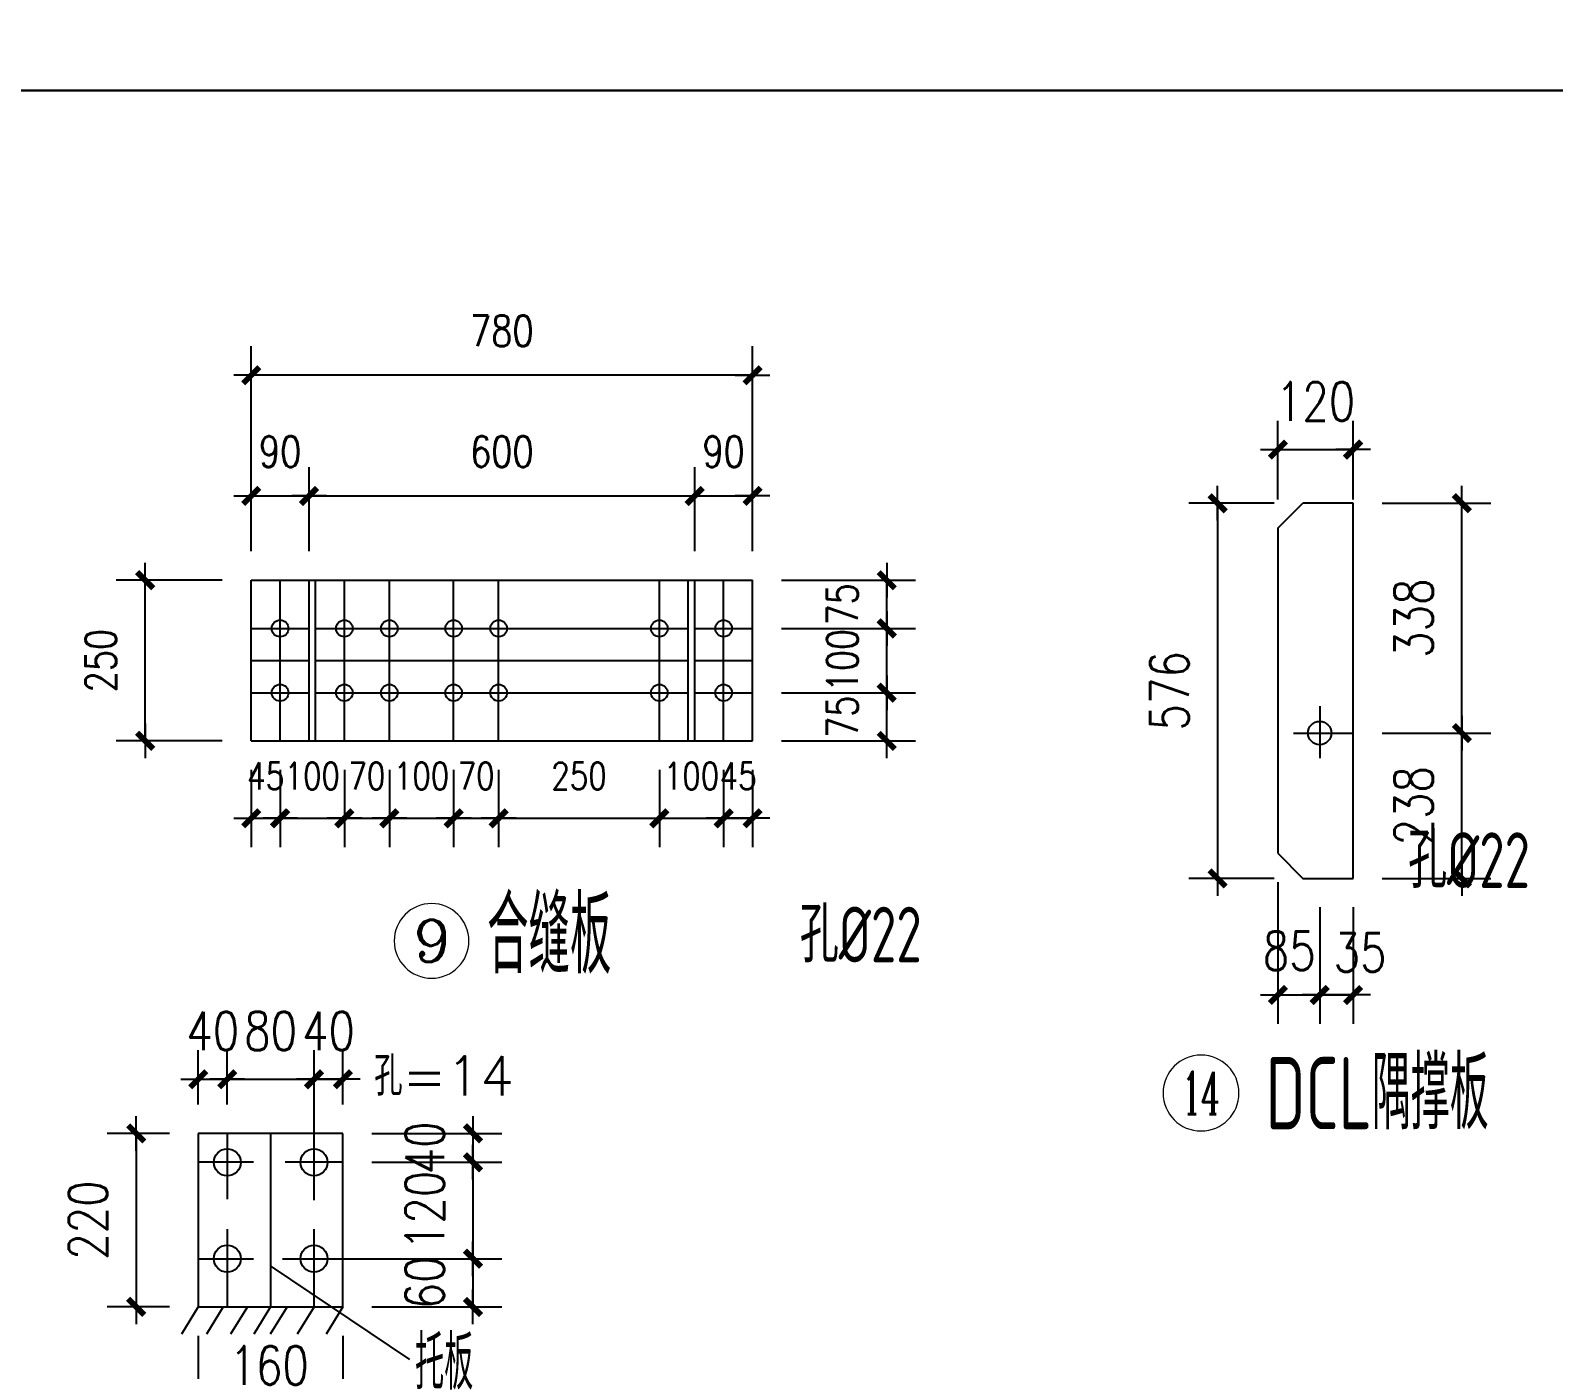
# Model space of a CAD drawing. Header units: millimetres. Extents: x 2451220 to 4527627, y -5186613 to -1639140.
# Drawn here: x 2491625 to 2496364, y -1715239 to -1711071 of the extents above; entities that cross this region are included whole.
import ezdxf
from ezdxf.enums import TextEntityAlignment as Align

# ---------------------------------------------------------------- set-up
doc = ezdxf.new("R2010")
doc.units = ezdxf.units.MM
doc.header["$LTSCALE"] = 1000
doc.header["$PDMODE"] = 34
doc.linetypes.add('CENTER', pattern=[50.8, 31.75, -6.35, 6.35, -6.35])
doc.layers.add('轴线层', color=1, linetype='CENTER', lineweight=15)
doc.layers.add('钢架', color=7, linetype='Continuous', lineweight=25)
doc.styles.add('COMPLEX', font='COMPLEX')
doc.styles.add('DIM_FONT', font='simplex.shx', dxfattribs={"width": 0.8, "bigfont": 'hztxt.shx'})
doc.styles.add('hz', font='gbenor.shx', dxfattribs={"width": 0.75, "height": 100, "bigfont": 'gbcbig.shx'})
doc.styles.get("Standard").update_dxf_attribs({"font": 'txt', "bigfont": 'gbcbig.shx'})
doc.styles.add('TSSD_Label', font='Tssdeng.shx', dxfattribs={"width": 0.7, "bigfont": 'hztxt.shx'})
doc.dimstyles.new('WGH(2)', dxfattribs={"dimscale": 1.2, "dimtxt": 100, "dimasz": 0.5, "dimexe": 75, "dimexo": 75, "dimgap": 75, "dimtad": 1, "dimdec": 0, "dimlfac": 0.5, "dimzin": 0, "dimdsep": 46, "dimtxsty": 'DIM_FONT', "dimblk1": '_DIMX', "dimblk2": '_DIMX', "dimsah": 1, "dimcen": 0.09, "dimclrd": 3, "dimclre": 3, "dimclrt": 7, "dimadec": 0, "dimazin": 0, "dimtfac": 1, "dimtdec": 0, "dimtix": 1, "dimtmove": 2, "dimatfit": 3, "dimldrblk": '_DIMX', "dimfxl": 1, "dimtolj": 1, "dimtzin": 0, "dimarcsym": 0})
doc.dimstyles.new('WGH(3)', dxfattribs={"dimscale": 1.2, "dimtxt": 100, "dimasz": 0.3, "dimexe": 75, "dimexo": 75, "dimgap": 75, "dimtad": 1, "dimdec": 0, "dimlfac": 0.333333, "dimzin": 0, "dimdsep": 46, "dimtxsty": 'DIM_FONT', "dimblk1": '_DIMX', "dimblk2": '_DIMX', "dimsah": 1, "dimcen": 0.09, "dimclrd": 3, "dimclre": 3, "dimclrt": 7, "dimazin": 0, "dimtfac": 1, "dimtdec": 0, "dimtix": 1, "dimtmove": 2, "dimatfit": 3, "dimldrblk": '_DIMX', "dimfxl": 1, "dimtolj": 1, "dimtzin": 0, "dimarcsym": 0})

# ---------------------------------------------------------------- blocks, each defined once
blk = doc.blocks.new('轴线标号')
at = {"lineweight": 13}
blk.add_circle((0, 0), 0.5, dxfattribs=at)
at = {"layer": '钢架', "lineweight": 13, "style": 'COMPLEX', "width": 1.041667}
blk.add_attdef('A', text='', height=0.56, dxfattribs=at).set_placement((-0.25, -0.28), (0.25, -0.28), align=Align.FIT)
blk = doc.blocks.new('_DIMX')
blk.add_line((-150, 0), (150, 0))
at = {"const_width": 50}
blk.add_lwpolyline([(-70, -70), (70, 70)], dxfattribs=at)
blk = doc.blocks.new('*D1865')
at = {"color": 3, "lineweight": -2}
for p, q in [((2492057.7, -1714503.6), (2491864.5, -1714503.6)), ((2491954.5, -1714503.9), (2491954.5, -1715043.2)), ((2492057.7, -1715043.6), (2491864.5, -1715043.6))]:
    blk.add_line(p, q, dxfattribs=at)
at = {"layer": 'Defpoints', "color": 0}
for p in [(2492147.7, -1714503.6), (2491954.5, -1715043.6), (2492147.7, -1715043.6)]:
    blk.add_point(p, dxfattribs=at)
at = {"color": 3, "lineweight": -2, "xscale": 0.36, "yscale": 0.36, "zscale": 0.36}
for p, rotation in [((2491954.5, -1714503.6), 90), ((2491954.5, -1715043.6), 270)]:
    blk.add_blockref('_DIMX', p, dxfattribs=dict(at, rotation=rotation))
at = {"color": 7, "insert": (2491804.5, -1714773.6), "char_height": 120, "attachment_point": 5, "rotation": 90, "style": 'DIM_FONT'}
blk.add_mtext('\\A1;220', dxfattribs=at)
blk = doc.blocks.new('*D1866')
at = {"color": 3, "lineweight": -2}
for p, q in [((2492687.7, -1714503.6), (2493092.3, -1714503.6)), ((2493002.3, -1714503.2), (2493002.3, -1714502.9)), ((2493002.3, -1714503.6), (2493002.3, -1714593.6)), ((2492687.7, -1714593.6), (2493092.3, -1714593.6)), ((2493002.3, -1714593.9), (2493002.3, -1714594.3))]:
    blk.add_line(p, q, dxfattribs=at)
at = {"layer": 'Defpoints', "color": 0}
for p in [(2492597.7, -1714503.6), (2492597.7, -1714593.6), (2493002.3, -1714593.6)]:
    blk.add_point(p, dxfattribs=at)
at = {"color": 3, "lineweight": -2, "xscale": 0.36, "yscale": 0.36, "zscale": 0.36}
for p, rotation in [((2493002.3, -1714503.6), 270), ((2493002.3, -1714593.6), 90)]:
    blk.add_blockref('_DIMX', p, dxfattribs=dict(at, rotation=rotation))
at = {"color": 7, "insert": (2492852.3, -1714548.6), "char_height": 120, "attachment_point": 5, "rotation": 90, "style": 'DIM_FONT'}
blk.add_mtext('\\A1;40', dxfattribs=at)
blk = doc.blocks.new('*D1867')
at = {"color": 3, "lineweight": -2}
for p, q in [((2492687.7, -1714593.6), (2493092.3, -1714593.6)), ((2493002.3, -1714593.2), (2493002.3, -1714592.9)), ((2493002.3, -1714593.6), (2493002.3, -1714893.6)), ((2492409.6, -1714893.6), (2493092.3, -1714893.6)), ((2493002.3, -1714893.9), (2493002.3, -1714894.3))]:
    blk.add_line(p, q, dxfattribs=at)
at = {"layer": 'Defpoints', "color": 0}
for p in [(2492597.7, -1714593.6), (2492319.6, -1714893.6), (2493002.3, -1714893.6)]:
    blk.add_point(p, dxfattribs=at)
at = {"color": 3, "lineweight": -2, "xscale": 0.36, "yscale": 0.36, "zscale": 0.36}
for p, rotation in [((2493002.3, -1714593.6), 270), ((2493002.3, -1714893.6), 90)]:
    blk.add_blockref('_DIMX', p, dxfattribs=dict(at, rotation=rotation))
at = {"color": 7, "insert": (2492852.3, -1714743.6), "char_height": 120, "attachment_point": 5, "rotation": 90, "style": 'DIM_FONT'}
blk.add_mtext('\\A1;120', dxfattribs=at)
blk = doc.blocks.new('*D1868')
at = {"color": 3, "lineweight": -2}
for p, q in [((2492409.6, -1714893.6), (2493092.3, -1714893.6)), ((2493002.3, -1714893.2), (2493002.3, -1714892.9)), ((2493002.3, -1714893.6), (2493002.3, -1715043.6)), ((2492687.7, -1715043.6), (2493092.3, -1715043.6)), ((2493002.3, -1715043.9), (2493002.3, -1715044.3))]:
    blk.add_line(p, q, dxfattribs=at)
at = {"layer": 'Defpoints', "color": 0}
for p in [(2492319.6, -1714893.6), (2492597.7, -1715043.6), (2493002.3, -1715043.6)]:
    blk.add_point(p, dxfattribs=at)
at = {"color": 3, "lineweight": -2, "xscale": 0.36, "yscale": 0.36, "zscale": 0.36}
for p, rotation in [((2493002.3, -1714893.6), 270), ((2493002.3, -1715043.6), 90)]:
    blk.add_blockref('_DIMX', p, dxfattribs=dict(at, rotation=rotation))
at = {"color": 7, "insert": (2492852.3, -1714968.6), "char_height": 120, "attachment_point": 5, "rotation": 90, "style": 'DIM_FONT'}
blk.add_mtext('\\A1;60', dxfattribs=at)
blk = doc.blocks.new('*D1869')
at = {"color": 3, "lineweight": -2}
for p, q in [((2492147.7, -1714413.6), (2492147.7, -1714245.1)), ((2492237.7, -1714413.6), (2492237.7, -1714245.1)), ((2492147.4, -1714335.1), (2492147, -1714335.1)), ((2492147.7, -1714335.1), (2492237.7, -1714335.1)), ((2492238.1, -1714335.1), (2492238.5, -1714335.1))]:
    blk.add_line(p, q, dxfattribs=at)
at = {"layer": 'Defpoints', "color": 0}
for p in [(2492237.7, -1714335.1), (2492147.7, -1714503.6), (2492237.7, -1714503.6)]:
    blk.add_point(p, dxfattribs=at)
at = {"color": 3, "lineweight": -2, "xscale": 0.36, "yscale": 0.36, "zscale": 0.36}
blk.add_blockref('_DIMX', (2492147.7, -1714335.1), dxfattribs=at)
at = {"color": 3, "lineweight": -2, "xscale": 0.36, "yscale": 0.36, "zscale": 0.36, "rotation": 180}
blk.add_blockref('_DIMX', (2492237.7, -1714335.1), dxfattribs=at)
at = {"color": 7, "insert": (2492192.7, -1714185.1), "char_height": 120, "attachment_point": 5, "style": 'DIM_FONT'}
blk.add_mtext('\\A1;40', dxfattribs=at)
blk = doc.blocks.new('*D1870')
at = {"color": 3, "lineweight": -2}
for p, q in [((2492237.7, -1714413.6), (2492237.7, -1714245.1)), ((2492507.7, -1714711.6), (2492507.7, -1714245.1)), ((2492237.4, -1714335.1), (2492237, -1714335.1)), ((2492237.7, -1714335.1), (2492507.7, -1714335.1)), ((2492508.1, -1714335.1), (2492508.5, -1714335.1))]:
    blk.add_line(p, q, dxfattribs=at)
at = {"layer": 'Defpoints', "color": 0}
for p in [(2492507.7, -1714335.1), (2492237.7, -1714503.6), (2492507.7, -1714801.6)]:
    blk.add_point(p, dxfattribs=at)
at = {"color": 3, "lineweight": -2, "xscale": 0.36, "yscale": 0.36, "zscale": 0.36}
blk.add_blockref('_DIMX', (2492237.7, -1714335.1), dxfattribs=at)
at = {"color": 3, "lineweight": -2, "xscale": 0.36, "yscale": 0.36, "zscale": 0.36, "rotation": 180}
blk.add_blockref('_DIMX', (2492507.7, -1714335.1), dxfattribs=at)
at = {"color": 7, "insert": (2492372.7, -1714185.1), "char_height": 120, "attachment_point": 5, "style": 'DIM_FONT'}
blk.add_mtext('\\A1;80', dxfattribs=at)
blk = doc.blocks.new('*D1871')
at = {"color": 3, "lineweight": -2}
for p, q in [((2492507.7, -1714711.6), (2492507.7, -1714245.1)), ((2492597.7, -1714413.6), (2492597.7, -1714245.1)), ((2492507.4, -1714335.1), (2492507, -1714335.1)), ((2492507.7, -1714335.1), (2492597.7, -1714335.1)), ((2492598.1, -1714335.1), (2492598.5, -1714335.1))]:
    blk.add_line(p, q, dxfattribs=at)
at = {"layer": 'Defpoints', "color": 0}
for p in [(2492597.7, -1714335.1), (2492597.7, -1714503.6), (2492507.7, -1714801.6)]:
    blk.add_point(p, dxfattribs=at)
at = {"color": 3, "lineweight": -2, "xscale": 0.36, "yscale": 0.36, "zscale": 0.36}
blk.add_blockref('_DIMX', (2492507.7, -1714335.1), dxfattribs=at)
at = {"color": 3, "lineweight": -2, "xscale": 0.36, "yscale": 0.36, "zscale": 0.36, "rotation": 180}
blk.add_blockref('_DIMX', (2492597.7, -1714335.1), dxfattribs=at)
at = {"color": 7, "insert": (2492552.7, -1714185.1), "char_height": 120, "attachment_point": 5, "style": 'DIM_FONT'}
blk.add_mtext('\\A1;40', dxfattribs=at)
blk = doc.blocks.new('*D390')
at = {"color": 3, "lineweight": -2}
for p, q in [((2492147.7, -1715133.6), (2492147.7, -1715482.7)), ((2492597.7, -1715133.6), (2492597.7, -1715482.7)), ((2492148.1, -1715392.7), (2492597.4, -1715392.7))]:
    blk.add_line(p, q, dxfattribs=at)
at = {"layer": 'Defpoints', "color": 0}
for p in [(2492147.7, -1715043.6), (2492597.7, -1715043.6), (2492597.7, -1715392.7)]:
    blk.add_point(p, dxfattribs=at)
at = {"color": 3, "lineweight": -2, "xscale": 0.36, "yscale": 0.36, "zscale": 0.36, "rotation": 180}
blk.add_blockref('_DIMX', (2492147.7, -1715392.7), dxfattribs=at)
at = {"color": 3, "lineweight": -2, "xscale": 0.36, "yscale": 0.36, "zscale": 0.36}
blk.add_blockref('_DIMX', (2492597.7, -1715392.7), dxfattribs=at)
at = {"color": 7, "insert": (2492368.1, -1715225.7), "char_height": 120, "attachment_point": 5, "style": 'DIM_FONT'}
blk.add_mtext('\\A1;160', dxfattribs=at)
blk = doc.blocks.new('*D392')
at = {"color": 3, "lineweight": -2}
for p, q in [((2495494.8, -1712542.5), (2495229.2, -1712542.5)), ((2495319.2, -1712542.9), (2495319.2, -1713709.6)), ((2495494.8, -1713710), (2495229.2, -1713710))]:
    blk.add_line(p, q, dxfattribs=at)
at = {"layer": 'Defpoints', "color": 0}
for p in [(2495584.8, -1712542.5), (2495319.2, -1713710), (2495584.8, -1713710)]:
    blk.add_point(p, dxfattribs=at)
at = {"color": 3, "lineweight": -2, "xscale": 0.36, "yscale": 0.36, "zscale": 0.36}
for p, rotation in [((2495319.2, -1712542.5), 90), ((2495319.2, -1713710), 270)]:
    blk.add_blockref('_DIMX', p, dxfattribs=dict(at, rotation=rotation))
at = {"color": 7, "insert": (2495169.2, -1713126.3), "char_height": 120, "attachment_point": 5, "rotation": 90, "style": 'DIM_FONT'}
blk.add_mtext('\\A1;576', dxfattribs=at)
blk = doc.blocks.new('*D1888')
at = {"color": 3, "lineweight": -2}
for p, q in [((2495506.8, -1712530.5), (2495506.8, -1712285.6)), ((2495740.8, -1712530.5), (2495740.8, -1712285.6)), ((2495506.5, -1712375.6), (2495506.1, -1712375.6)), ((2495506.8, -1712375.6), (2495740.8, -1712375.6)), ((2495741.2, -1712375.6), (2495741.6, -1712375.6))]:
    blk.add_line(p, q, dxfattribs=at)
at = {"layer": 'Defpoints', "color": 0}
for p in [(2495740.8, -1712375.6), (2495506.8, -1712620.5), (2495740.8, -1712620.5)]:
    blk.add_point(p, dxfattribs=at)
at = {"color": 3, "lineweight": -2, "xscale": 0.36, "yscale": 0.36, "zscale": 0.36}
blk.add_blockref('_DIMX', (2495506.8, -1712375.6), dxfattribs=at)
at = {"color": 3, "lineweight": -2, "xscale": 0.36, "yscale": 0.36, "zscale": 0.36, "rotation": 180}
blk.add_blockref('_DIMX', (2495740.8, -1712375.6), dxfattribs=at)
at = {"color": 7, "insert": (2495623.8, -1712225.6), "char_height": 120, "attachment_point": 5, "style": 'DIM_FONT'}
blk.add_mtext('\\A1;120', dxfattribs=at)
blk = doc.blocks.new('*D1889')
at = {"color": 3, "lineweight": -2}
for p, q in [((2495506.8, -1713722), (2495506.8, -1714162.9)), ((2495636.8, -1713800), (2495636.8, -1714162.9)), ((2495506.5, -1714072.9), (2495506.1, -1714072.9)), ((2495506.8, -1714072.9), (2495636.8, -1714072.9)), ((2495637.2, -1714072.9), (2495637.6, -1714072.9))]:
    blk.add_line(p, q, dxfattribs=at)
at = {"layer": 'Defpoints', "color": 0}
for p in [(2495506.8, -1713632), (2495636.8, -1713710), (2495636.8, -1714072.9)]:
    blk.add_point(p, dxfattribs=at)
at = {"color": 3, "lineweight": -2, "xscale": 0.36, "yscale": 0.36, "zscale": 0.36}
blk.add_blockref('_DIMX', (2495506.8, -1714072.9), dxfattribs=at)
at = {"color": 3, "lineweight": -2, "xscale": 0.36, "yscale": 0.36, "zscale": 0.36, "rotation": 180}
blk.add_blockref('_DIMX', (2495636.8, -1714072.9), dxfattribs=at)
at = {"color": 7, "insert": (2495542.2, -1713935.2), "char_height": 120, "attachment_point": 5, "style": 'DIM_FONT'}
blk.add_mtext('\\A1;85', dxfattribs=at)
blk = doc.blocks.new('*D393')
at = {"color": 3, "lineweight": -2}
for p, q in [((2495636.8, -1713800), (2495636.8, -1714162.9)), ((2495740.8, -1713800), (2495740.8, -1714162.9)), ((2495636.5, -1714072.9), (2495636.1, -1714072.9)), ((2495636.8, -1714072.9), (2495740.8, -1714072.9)), ((2495741.2, -1714072.9), (2495741.6, -1714072.9))]:
    blk.add_line(p, q, dxfattribs=at)
at = {"layer": 'Defpoints', "color": 0}
for p in [(2495636.8, -1713710), (2495740.8, -1713710), (2495740.8, -1714072.9)]:
    blk.add_point(p, dxfattribs=at)
at = {"color": 3, "lineweight": -2, "xscale": 0.36, "yscale": 0.36, "zscale": 0.36}
blk.add_blockref('_DIMX', (2495636.8, -1714072.9), dxfattribs=at)
at = {"color": 3, "lineweight": -2, "xscale": 0.36, "yscale": 0.36, "zscale": 0.36, "rotation": 180}
blk.add_blockref('_DIMX', (2495740.8, -1714072.9), dxfattribs=at)
at = {"color": 7, "insert": (2495762.5, -1713940.6), "char_height": 120, "attachment_point": 5, "style": 'DIM_FONT'}
blk.add_mtext('\\A1;35', dxfattribs=at)
blk = doc.blocks.new('*D1890')
at = {"color": 3, "lineweight": -2}
for p, q in [((2495830.8, -1713257.7), (2496169.2, -1713257.7)), ((2496079.2, -1713709.6), (2496079.2, -1713258)), ((2495830.8, -1713710), (2496169.2, -1713710))]:
    blk.add_line(p, q, dxfattribs=at)
at = {"layer": 'Defpoints', "color": 0}
for p in [(2495740.8, -1713257.7), (2496079.2, -1713257.7), (2495740.8, -1713710)]:
    blk.add_point(p, dxfattribs=at)
at = {"color": 3, "lineweight": -2, "xscale": 0.36, "yscale": 0.36, "zscale": 0.36}
for p, rotation in [((2496079.2, -1713257.7), 90), ((2496079.2, -1713710), 270)]:
    blk.add_blockref('_DIMX', p, dxfattribs=dict(at, rotation=rotation))
at = {"color": 7, "insert": (2495929.2, -1713483.8), "char_height": 120, "attachment_point": 5, "rotation": 90, "style": 'DIM_FONT'}
blk.add_mtext('\\A1;238', dxfattribs=at)
blk = doc.blocks.new('*D1891')
at = {"color": 3, "lineweight": -2}
for p, q in [((2495830.8, -1712542.5), (2496169.2, -1712542.5)), ((2496079.2, -1713257.3), (2496079.2, -1712542.9)), ((2495830.8, -1713257.7), (2496169.2, -1713257.7))]:
    blk.add_line(p, q, dxfattribs=at)
at = {"layer": 'Defpoints', "color": 0}
for p in [(2495740.8, -1712542.5), (2496079.2, -1712542.5), (2495740.8, -1713257.7)]:
    blk.add_point(p, dxfattribs=at)
at = {"color": 3, "lineweight": -2, "xscale": 0.36, "yscale": 0.36, "zscale": 0.36}
for p, rotation in [((2496079.2, -1712542.5), 90), ((2496079.2, -1713257.7), 270)]:
    blk.add_blockref('_DIMX', p, dxfattribs=dict(at, rotation=rotation))
at = {"color": 7, "insert": (2495929.2, -1712900.1), "char_height": 120, "attachment_point": 5, "rotation": 90, "style": 'DIM_FONT'}
blk.add_mtext('\\A1;338', dxfattribs=at)
blk = doc.blocks.new('*D1896')
at = {"color": 3, "lineweight": -2}
for p, q in [((2492312.2, -1713372.1), (2492312.2, -1713613)), ((2492402.2, -1713372.1), (2492402.2, -1713613)), ((2492311.9, -1713523), (2492311.5, -1713523)), ((2492312.2, -1713523), (2492402.2, -1713523)), ((2492402.6, -1713523), (2492403, -1713523))]:
    blk.add_line(p, q, dxfattribs=at)
at = {"layer": 'Defpoints', "color": 0}
for p in [(2492312.2, -1713282.1), (2492402.2, -1713282.1), (2492402.2, -1713523)]:
    blk.add_point(p, dxfattribs=at)
at = {"color": 3, "lineweight": -2, "xscale": 0.36, "yscale": 0.36, "zscale": 0.36}
blk.add_blockref('_DIMX', (2492312.2, -1713523), dxfattribs=at)
at = {"color": 3, "lineweight": -2, "xscale": 0.36, "yscale": 0.36, "zscale": 0.36, "rotation": 180}
blk.add_blockref('_DIMX', (2492402.2, -1713523), dxfattribs=at)
at = {"color": 7, "insert": (2492357.2, -1713391), "char_height": 84, "attachment_point": 5, "style": 'DIM_FONT'}
blk.add_mtext('\\A1;45', dxfattribs=at)
blk = doc.blocks.new('*D1897')
at = {"color": 3, "lineweight": -2}
for p, q in [((2492602.2, -1713372.1), (2492602.2, -1713613)), ((2492402.2, -1713462.1), (2492402.2, -1713613)), ((2492401.9, -1713523), (2492401.5, -1713523)), ((2492402.2, -1713523), (2492602.2, -1713523)), ((2492602.6, -1713523), (2492603, -1713523))]:
    blk.add_line(p, q, dxfattribs=at)
at = {"layer": 'Defpoints', "color": 0}
for p in [(2492602.2, -1713282.1), (2492402.2, -1713372.1), (2492602.2, -1713523)]:
    blk.add_point(p, dxfattribs=at)
at = {"color": 3, "lineweight": -2, "xscale": 0.36, "yscale": 0.36, "zscale": 0.36}
blk.add_blockref('_DIMX', (2492402.2, -1713523), dxfattribs=at)
at = {"color": 3, "lineweight": -2, "xscale": 0.36, "yscale": 0.36, "zscale": 0.36, "rotation": 180}
blk.add_blockref('_DIMX', (2492602.2, -1713523), dxfattribs=at)
at = {"color": 7, "insert": (2492502.2, -1713391), "char_height": 84, "attachment_point": 5, "style": 'DIM_FONT'}
blk.add_mtext('\\A1;100', dxfattribs=at)
blk = doc.blocks.new('*D1898')
at = {"color": 3, "lineweight": -2}
for p, q in [((2492602.2, -1713372.1), (2492602.2, -1713613)), ((2492742.2, -1713372.1), (2492742.2, -1713613)), ((2492601.9, -1713523), (2492601.5, -1713523)), ((2492602.2, -1713523), (2492742.2, -1713523)), ((2492742.6, -1713523), (2492743, -1713523))]:
    blk.add_line(p, q, dxfattribs=at)
at = {"layer": 'Defpoints', "color": 0}
for p in [(2492602.2, -1713282.1), (2492742.2, -1713282.1), (2492742.2, -1713523)]:
    blk.add_point(p, dxfattribs=at)
at = {"color": 3, "lineweight": -2, "xscale": 0.36, "yscale": 0.36, "zscale": 0.36}
blk.add_blockref('_DIMX', (2492602.2, -1713523), dxfattribs=at)
at = {"color": 3, "lineweight": -2, "xscale": 0.36, "yscale": 0.36, "zscale": 0.36, "rotation": 180}
blk.add_blockref('_DIMX', (2492742.2, -1713523), dxfattribs=at)
at = {"color": 7, "insert": (2492672.2, -1713391), "char_height": 84, "attachment_point": 5, "style": 'DIM_FONT'}
blk.add_mtext('\\A1;70', dxfattribs=at)
blk = doc.blocks.new('*D1899')
at = {"color": 3, "lineweight": -2}
for p, q in [((2493782.2, -1713372.1), (2493782.2, -1713613)), ((2493872.2, -1713372.1), (2493872.2, -1713613)), ((2493781.9, -1713523), (2493781.5, -1713523)), ((2493782.2, -1713523), (2493872.2, -1713523)), ((2493872.6, -1713523), (2493873, -1713523))]:
    blk.add_line(p, q, dxfattribs=at)
at = {"layer": 'Defpoints', "color": 0}
for p in [(2493782.2, -1713282.1), (2493872.2, -1713282.1), (2493872.2, -1713523)]:
    blk.add_point(p, dxfattribs=at)
at = {"color": 3, "lineweight": -2, "xscale": 0.36, "yscale": 0.36, "zscale": 0.36}
blk.add_blockref('_DIMX', (2493782.2, -1713523), dxfattribs=at)
at = {"color": 3, "lineweight": -2, "xscale": 0.36, "yscale": 0.36, "zscale": 0.36, "rotation": 180}
blk.add_blockref('_DIMX', (2493872.2, -1713523), dxfattribs=at)
at = {"color": 7, "insert": (2493827.2, -1713391), "char_height": 84, "attachment_point": 5, "style": 'DIM_FONT'}
blk.add_mtext('\\A1;45', dxfattribs=at)
blk = doc.blocks.new('*D1900')
at = {"color": 3, "lineweight": -2}
for p, q in [((2492222.2, -1712782.1), (2491892.4, -1712782.1)), ((2491982.4, -1713281.8), (2491982.4, -1712782.5)), ((2492222.2, -1713282.1), (2491892.4, -1713282.1))]:
    blk.add_line(p, q, dxfattribs=at)
at = {"layer": 'Defpoints', "color": 0}
for p in [(2491982.4, -1712782.1), (2492312.2, -1712782.1), (2492312.2, -1713282.1)]:
    blk.add_point(p, dxfattribs=at)
at = {"color": 3, "lineweight": -2, "xscale": 0.36, "yscale": 0.36, "zscale": 0.36}
for p, rotation in [((2491982.4, -1712782.1), 90), ((2491982.4, -1713282.1), 270)]:
    blk.add_blockref('_DIMX', p, dxfattribs=dict(at, rotation=rotation))
at = {"color": 7, "insert": (2491844.4, -1713032.1), "char_height": 96, "attachment_point": 5, "rotation": 90, "style": 'DIM_FONT'}
blk.add_mtext('\\A1;250', dxfattribs=at)
blk = doc.blocks.new('*D397')
at = {"color": 3, "lineweight": -2}
for p, q in [((2492312.2, -1712692.1), (2492312.2, -1712429.7)), ((2492492.2, -1712692.1), (2492492.2, -1712429.7)), ((2492311.9, -1712519.7), (2492311.5, -1712519.7)), ((2492312.2, -1712519.7), (2492492.2, -1712519.7)), ((2492492.6, -1712519.7), (2492493, -1712519.7))]:
    blk.add_line(p, q, dxfattribs=at)
at = {"layer": 'Defpoints', "color": 0}
for p in [(2492492.2, -1712519.7), (2492312.2, -1712782.1), (2492492.2, -1712782.1)]:
    blk.add_point(p, dxfattribs=at)
at = {"color": 3, "lineweight": -2, "xscale": 0.36, "yscale": 0.36, "zscale": 0.36}
blk.add_blockref('_DIMX', (2492312.2, -1712519.7), dxfattribs=at)
at = {"color": 3, "lineweight": -2, "xscale": 0.36, "yscale": 0.36, "zscale": 0.36, "rotation": 180}
blk.add_blockref('_DIMX', (2492492.2, -1712519.7), dxfattribs=at)
at = {"color": 7, "insert": (2492402.2, -1712381.7), "char_height": 96, "attachment_point": 5, "style": 'DIM_FONT'}
blk.add_mtext('\\A1;90', dxfattribs=at)
blk = doc.blocks.new('*D1901')
at = {"color": 3, "lineweight": -2}
for p, q in [((2492492.2, -1712692.1), (2492492.2, -1712429.7)), ((2493692.2, -1712692.1), (2493692.2, -1712429.7)), ((2492492.6, -1712519.7), (2493691.9, -1712519.7))]:
    blk.add_line(p, q, dxfattribs=at)
at = {"layer": 'Defpoints', "color": 0}
for p in [(2493692.2, -1712519.7), (2492492.2, -1712782.1), (2493692.2, -1712782.1)]:
    blk.add_point(p, dxfattribs=at)
at = {"color": 3, "lineweight": -2, "xscale": 0.36, "yscale": 0.36, "zscale": 0.36, "rotation": 180}
blk.add_blockref('_DIMX', (2492492.2, -1712519.7), dxfattribs=at)
at = {"color": 3, "lineweight": -2, "xscale": 0.36, "yscale": 0.36, "zscale": 0.36}
blk.add_blockref('_DIMX', (2493692.2, -1712519.7), dxfattribs=at)
at = {"color": 7, "insert": (2493092.2, -1712381.7), "char_height": 96, "attachment_point": 5, "style": 'DIM_FONT'}
blk.add_mtext('\\A1;600', dxfattribs=at)
blk = doc.blocks.new('*D1902')
at = {"color": 3, "lineweight": -2}
for p, q in [((2493692.2, -1712692.1), (2493692.2, -1712429.7)), ((2493872.2, -1712692.1), (2493872.2, -1712429.7)), ((2493691.9, -1712519.7), (2493691.5, -1712519.7)), ((2493692.2, -1712519.7), (2493872.2, -1712519.7)), ((2493872.6, -1712519.7), (2493873, -1712519.7))]:
    blk.add_line(p, q, dxfattribs=at)
at = {"layer": 'Defpoints', "color": 0}
for p in [(2493872.2, -1712519.7), (2493692.2, -1712782.1), (2493872.2, -1712782.1)]:
    blk.add_point(p, dxfattribs=at)
at = {"color": 3, "lineweight": -2, "xscale": 0.36, "yscale": 0.36, "zscale": 0.36}
blk.add_blockref('_DIMX', (2493692.2, -1712519.7), dxfattribs=at)
at = {"color": 3, "lineweight": -2, "xscale": 0.36, "yscale": 0.36, "zscale": 0.36, "rotation": 180}
blk.add_blockref('_DIMX', (2493872.2, -1712519.7), dxfattribs=at)
at = {"color": 7, "insert": (2493782.2, -1712381.7), "char_height": 96, "attachment_point": 5, "style": 'DIM_FONT'}
blk.add_mtext('\\A1;90', dxfattribs=at)
blk = doc.blocks.new('*D1903')
at = {"color": 3, "lineweight": -2}
for p, q in [((2492312.2, -1712692.1), (2492312.2, -1712054.1)), ((2493872.2, -1712692.1), (2493872.2, -1712054.1)), ((2493871.9, -1712144.1), (2492312.6, -1712144.1))]:
    blk.add_line(p, q, dxfattribs=at)
at = {"layer": 'Defpoints', "color": 0}
for p in [(2492312.2, -1712144.1), (2492312.2, -1712782.1), (2493872.2, -1712782.1)]:
    blk.add_point(p, dxfattribs=at)
at = {"color": 3, "lineweight": -2, "xscale": 0.36, "yscale": 0.36, "zscale": 0.36, "rotation": 180}
blk.add_blockref('_DIMX', (2492312.2, -1712144.1), dxfattribs=at)
at = {"color": 3, "lineweight": -2, "xscale": 0.36, "yscale": 0.36, "zscale": 0.36}
blk.add_blockref('_DIMX', (2493872.2, -1712144.1), dxfattribs=at)
at = {"color": 7, "insert": (2493092.2, -1712006.1), "char_height": 96, "attachment_point": 5, "style": 'DIM_FONT'}
blk.add_mtext('\\A1;780', dxfattribs=at)
blk = doc.blocks.new('*D398')
at = {"color": 3, "lineweight": -2}
for p, q in [((2493962.2, -1713132.1), (2494379.7, -1713132.1)), ((2494289.7, -1713131.8), (2494289.7, -1713131.4)), ((2494289.7, -1713282.1), (2494289.7, -1713132.1)), ((2493962.2, -1713282.1), (2494379.7, -1713282.1)), ((2494289.7, -1713282.5), (2494289.7, -1713282.9))]:
    blk.add_line(p, q, dxfattribs=at)
at = {"layer": 'Defpoints', "color": 0}
for p in [(2493872.2, -1713132.1), (2494289.7, -1713132.1), (2493872.2, -1713282.1)]:
    blk.add_point(p, dxfattribs=at)
at = {"color": 3, "lineweight": -2, "xscale": 0.36, "yscale": 0.36, "zscale": 0.36}
for p, rotation in [((2494289.7, -1713132.1), 270), ((2494289.7, -1713282.1), 90)]:
    blk.add_blockref('_DIMX', p, dxfattribs=dict(at, rotation=rotation))
at = {"color": 7, "insert": (2494151.7, -1713207.1), "char_height": 96, "attachment_point": 5, "rotation": 90, "style": 'DIM_FONT'}
blk.add_mtext('\\A1;75', dxfattribs=at)
blk = doc.blocks.new('*D1904')
at = {"color": 3, "lineweight": -2}
for p, q in [((2493962.2, -1712932.1), (2494379.7, -1712932.1)), ((2494289.7, -1712931.8), (2494289.7, -1712931.4)), ((2494289.7, -1713132.1), (2494289.7, -1712932.1)), ((2493962.2, -1713132.1), (2494379.7, -1713132.1)), ((2494289.7, -1713132.5), (2494289.7, -1713132.9))]:
    blk.add_line(p, q, dxfattribs=at)
at = {"layer": 'Defpoints', "color": 0}
for p in [(2493872.2, -1712932.1), (2494289.7, -1712932.1), (2493872.2, -1713132.1)]:
    blk.add_point(p, dxfattribs=at)
at = {"color": 3, "lineweight": -2, "xscale": 0.36, "yscale": 0.36, "zscale": 0.36}
for p, rotation in [((2494289.7, -1712932.1), 270), ((2494289.7, -1713132.1), 90)]:
    blk.add_blockref('_DIMX', p, dxfattribs=dict(at, rotation=rotation))
at = {"color": 7, "insert": (2494151.7, -1713032.1), "char_height": 96, "attachment_point": 5, "rotation": 90, "style": 'DIM_FONT'}
blk.add_mtext('\\A1;100', dxfattribs=at)
blk = doc.blocks.new('*D1905')
at = {"color": 3, "lineweight": -2}
for p, q in [((2493962.2, -1712782.1), (2494379.7, -1712782.1)), ((2494289.7, -1712781.8), (2494289.7, -1712781.4)), ((2494289.7, -1712932.1), (2494289.7, -1712782.1)), ((2493962.2, -1712932.1), (2494379.7, -1712932.1)), ((2494289.7, -1712932.5), (2494289.7, -1712932.9))]:
    blk.add_line(p, q, dxfattribs=at)
at = {"layer": 'Defpoints', "color": 0}
for p in [(2493872.2, -1712782.1), (2494289.7, -1712782.1), (2493872.2, -1712932.1)]:
    blk.add_point(p, dxfattribs=at)
at = {"color": 3, "lineweight": -2, "xscale": 0.36, "yscale": 0.36, "zscale": 0.36}
for p, rotation in [((2494289.7, -1712782.1), 270), ((2494289.7, -1712932.1), 90)]:
    blk.add_blockref('_DIMX', p, dxfattribs=dict(at, rotation=rotation))
at = {"color": 7, "insert": (2494151.7, -1712857.1), "char_height": 96, "attachment_point": 5, "rotation": 90, "style": 'DIM_FONT'}
blk.add_mtext('\\A1;75', dxfattribs=at)
blk = doc.blocks.new('*D1906')
at = {"color": 3, "lineweight": -2}
for p, q in [((2493582.2, -1713372.1), (2493582.2, -1713613)), ((2493782.2, -1713372.1), (2493782.2, -1713613)), ((2493581.9, -1713523), (2493581.5, -1713523)), ((2493582.2, -1713523), (2493782.2, -1713523)), ((2493782.6, -1713523), (2493783, -1713523))]:
    blk.add_line(p, q, dxfattribs=at)
at = {"layer": 'Defpoints', "color": 0}
for p in [(2493582.2, -1713282.1), (2493782.2, -1713282.1), (2493782.2, -1713523)]:
    blk.add_point(p, dxfattribs=at)
at = {"color": 3, "lineweight": -2, "xscale": 0.36, "yscale": 0.36, "zscale": 0.36}
blk.add_blockref('_DIMX', (2493582.2, -1713523), dxfattribs=at)
at = {"color": 3, "lineweight": -2, "xscale": 0.36, "yscale": 0.36, "zscale": 0.36, "rotation": 180}
blk.add_blockref('_DIMX', (2493782.2, -1713523), dxfattribs=at)
at = {"color": 7, "insert": (2493682.2, -1713391), "char_height": 84, "attachment_point": 5, "style": 'DIM_FONT'}
blk.add_mtext('\\A1;100', dxfattribs=at)
blk = doc.blocks.new('*D399')
at = {"color": 3, "lineweight": -2}
for p, q in [((2493082.2, -1713372.1), (2493082.2, -1713613)), ((2493582.2, -1713372.1), (2493582.2, -1713613)), ((2493082.6, -1713523), (2493581.9, -1713523))]:
    blk.add_line(p, q, dxfattribs=at)
at = {"layer": 'Defpoints', "color": 0}
for p in [(2493082.2, -1713282.1), (2493582.2, -1713282.1), (2493582.2, -1713523)]:
    blk.add_point(p, dxfattribs=at)
at = {"color": 3, "lineweight": -2, "xscale": 0.36, "yscale": 0.36, "zscale": 0.36, "rotation": 180}
blk.add_blockref('_DIMX', (2493082.2, -1713523), dxfattribs=at)
at = {"color": 3, "lineweight": -2, "xscale": 0.36, "yscale": 0.36, "zscale": 0.36}
blk.add_blockref('_DIMX', (2493582.2, -1713523), dxfattribs=at)
at = {"color": 7, "insert": (2493332.2, -1713391), "char_height": 84, "attachment_point": 5, "style": 'DIM_FONT'}
blk.add_mtext('\\A1;250', dxfattribs=at)
blk = doc.blocks.new('*D400')
at = {"color": 3, "lineweight": -2}
for p, q in [((2492942.2, -1713372.1), (2492942.2, -1713613)), ((2493082.2, -1713372.1), (2493082.2, -1713613)), ((2492941.9, -1713523), (2492941.5, -1713523)), ((2492942.2, -1713523), (2493082.2, -1713523)), ((2493082.6, -1713523), (2493083, -1713523))]:
    blk.add_line(p, q, dxfattribs=at)
at = {"layer": 'Defpoints', "color": 0}
for p in [(2492942.2, -1713282.1), (2493082.2, -1713282.1), (2493082.2, -1713523)]:
    blk.add_point(p, dxfattribs=at)
at = {"color": 3, "lineweight": -2, "xscale": 0.36, "yscale": 0.36, "zscale": 0.36}
blk.add_blockref('_DIMX', (2492942.2, -1713523), dxfattribs=at)
at = {"color": 3, "lineweight": -2, "xscale": 0.36, "yscale": 0.36, "zscale": 0.36, "rotation": 180}
blk.add_blockref('_DIMX', (2493082.2, -1713523), dxfattribs=at)
at = {"color": 7, "insert": (2493012.2, -1713391), "char_height": 84, "attachment_point": 5, "style": 'DIM_FONT'}
blk.add_mtext('\\A1;70', dxfattribs=at)
blk = doc.blocks.new('*D401')
at = {"color": 3, "lineweight": -2}
for p, q in [((2492742.2, -1713372.1), (2492742.2, -1713613)), ((2492942.2, -1713372.1), (2492942.2, -1713613)), ((2492741.9, -1713523), (2492741.5, -1713523)), ((2492742.2, -1713523), (2492942.2, -1713523)), ((2492942.6, -1713523), (2492943, -1713523))]:
    blk.add_line(p, q, dxfattribs=at)
at = {"layer": 'Defpoints', "color": 0}
for p in [(2492742.2, -1713282.1), (2492942.2, -1713282.1), (2492942.2, -1713523)]:
    blk.add_point(p, dxfattribs=at)
at = {"color": 3, "lineweight": -2, "xscale": 0.36, "yscale": 0.36, "zscale": 0.36}
blk.add_blockref('_DIMX', (2492742.2, -1713523), dxfattribs=at)
at = {"color": 3, "lineweight": -2, "xscale": 0.36, "yscale": 0.36, "zscale": 0.36, "rotation": 180}
blk.add_blockref('_DIMX', (2492942.2, -1713523), dxfattribs=at)
at = {"color": 7, "insert": (2492842.2, -1713391), "char_height": 84, "attachment_point": 5, "style": 'DIM_FONT'}
blk.add_mtext('\\A1;100', dxfattribs=at)

msp = doc.modelspace()

# ---------------------------------------------------------------- linework, layer by layer
at = {"color": 0}
for p, q in [((2495506.8, -1712620.5), (2495584.8, -1712542.5)), ((2495740.8, -1712542.5), (2495584.8, -1712542.5)), ((2495740.8, -1713710), (2495740.8, -1712542.5)), ((2495506.8, -1712620.5), (2495506.8, -1713632)), ((2495636.8, -1713173.8), (2495636.8, -1713336.2)), ((2495555.8, -1713257.7), (2495740.8, -1713257.7)), ((2495506.8, -1713632), (2495584.8, -1713710)), ((2495584.8, -1713710), (2495740.8, -1713710))]:
    msp.add_line(p, q, dxfattribs=at)
for p, q in [((2492312.2, -1712782.1), (2493872.2, -1712782.1)), ((2492312.2, -1713282.1), (2492312.2, -1712782.1)), ((2492402.2, -1713282.1), (2492402.2, -1712782.1)), ((2492492.2, -1713282.1), (2492492.2, -1712782.1)), ((2492512.2, -1713282.1), (2492512.2, -1712782.1)), ((2492602.2, -1713282.1), (2492602.2, -1712782.1)), ((2492742.2, -1713282.1), (2492742.2, -1712782.1)), ((2492942.2, -1713282.1), (2492942.2, -1712782.1)), ((2493082.2, -1713282.1), (2493082.2, -1712782.1)), ((2493582.2, -1713282.1), (2493582.2, -1712782.1)), ((2493672.2, -1713282.1), (2493672.2, -1712782.1)), ((2493692.2, -1713282.1), (2493692.2, -1712782.1)), ((2493782.2, -1713282.1), (2493782.2, -1712782.1)), ((2493872.2, -1713282.1), (2493872.2, -1712782.1)), ((2492312.2, -1712932.1), (2492492.2, -1712932.1)), ((2492512.2, -1712932.1), (2493672.2, -1712932.1)), ((2493692.2, -1712932.1), (2493872.2, -1712932.1)), ((2492312.2, -1713032.1), (2492492.2, -1713032.1)), ((2492512.2, -1713032.1), (2493672.2, -1713032.1)), ((2493692.2, -1713032.1), (2493872.2, -1713032.1)), ((2492312.2, -1713132.1), (2492492.2, -1713132.1)), ((2492512.2, -1713132.1), (2493672.2, -1713132.1)), ((2493692.2, -1713132.1), (2493872.2, -1713132.1)), ((2492312.2, -1713282.1), (2493872.2, -1713282.1)), ((2492147.7, -1714503.6), (2492147.7, -1715043.6)), ((2492597.7, -1714503.6), (2492147.7, -1714503.6)), ((2492237.7, -1714503.6), (2492237.7, -1714707.9)), ((2492372.7, -1714503.6), (2492372.7, -1715043.6)), ((2492507.7, -1714707.9), (2492507.7, -1714503.6)), ((2492597.7, -1715043.6), (2492597.7, -1714503.6)), ((2492319.6, -1714593.6), (2492147.7, -1714593.6)), ((2492597.7, -1714593.6), (2492417.6, -1714593.6)), ((2492237.7, -1714801.6), (2492237.7, -1715043.6)), ((2492507.7, -1715043.6), (2492507.7, -1714801.6)), ((2492147.7, -1714893.6), (2492319.6, -1714893.6)), ((2492417.6, -1714893.6), (2492597.7, -1714893.6)), ((2492805.8, -1715207.5), (2492372.7, -1714915.8)), ((2492147.7, -1715043.6), (2492095.7, -1715128.4)), ((2492147.7, -1715043.6), (2492597.7, -1715043.6)), ((2492225, -1715043.6), (2492173, -1715128.4)), ((2492300.4, -1715043.6), (2492248.3, -1715128.4)), ((2492372.7, -1715043.6), (2492320.7, -1715128.4)), ((2492423.7, -1715043.6), (2492371.7, -1715128.4)), ((2492507.7, -1715043.6), (2492455.7, -1715128.4)), ((2492597.7, -1715043.6), (2492545.7, -1715128.4))]:
    msp.add_line(p, q)
for points in [[(2499972, -1711257.5), (2483552.7, -1711257.5), (2483552.7, -1698300.6), (2499972, -1698300.6)], [(2499972, -1724214.5), (2483552.7, -1724214.5), (2483552.7, -1711257.5), (2499972, -1711257.5)]]:
    msp.add_lwpolyline(points, close=True)
for centre, radius in [((2492402.2, -1712932.1), 26), ((2492602.2, -1712932.1), 26), ((2492742.2, -1712932.1), 26), ((2492942.2, -1712932.1), 26), ((2493082.2, -1712932.1), 26), ((2493582.2, -1712932.1), 26), ((2493782.2, -1712932.1), 26), ((2492402.2, -1713132.1), 26), ((2492602.2, -1713132.1), 26), ((2492742.2, -1713132.1), 26), ((2492942.2, -1713132.1), 26), ((2493082.2, -1713132.1), 26), ((2493582.2, -1713132.1), 26), ((2493782.2, -1713132.1), 26), ((2492237.7, -1714593.6), 42), ((2492507.7, -1714593.6), 42), ((2492237.7, -1714893.6), 42), ((2492507.7, -1714893.6), 42)]:
    msp.add_circle(centre, radius)
msp.add_circle((2495636.8, -1713257.7), 36.4, dxfattribs=at)

# ---------------------------------------------------------------- block references
ref = msp.add_blockref('轴线标号', (2492873.4, -1713904.5), dxfattribs=dict(xscale=-232.4988107294776, yscale=232.4988107294776, zscale=232.4988107293054))
ref.add_attrib('A', '9', dxfattribs={"layer": '钢架', "lineweight": 13, "height": 130.2, "style": 'COMPLEX', "width": 1.339286}).set_placement((2492815.3, -1713969.6), (2492931.6, -1713969.6), align=Align.FIT)
ref = msp.add_blockref('轴线标号', (2495267.7, -1714378.1), dxfattribs=dict(xscale=-236.1316046467982, yscale=236.1316046467982, zscale=236.1316046469508))
ref.add_attrib('A', '14', dxfattribs={"layer": '钢架', "lineweight": 13, "height": 132.23, "style": 'COMPLEX', "width": 0.604839}).set_placement((2495208.7, -1714444.2), (2495326.7, -1714444.2), align=Align.FIT)

# ---------------------------------------------------------------- texts
at = {"color": 0, "style": 'TSSD_Label', "width": 0.7}
for p in [(2496291.1, -1713791.7), (2494398.4, -1714023.2)]:
    msp.add_text('孔%%C22', height=173.11, dxfattribs=at).set_placement(p, align=Align.BOTTOM_RIGHT)
at = {"layer": '轴线层', "color": 4, "linetype": 'ByBlock', "insert": (2492695, -1714263.6), "char_height": 122.5, "attachment_point": 1}
msp.add_mtext_dynamic_manual_height_columns('孔=14', width=1506.743, gutter_width=12.5, heights=[336], dxfattribs=at)
at = {"layer": '钢架', "lineweight": 13, "attachment_point": 1, "style": 'hz'}
for s, insert, char_height, width in [('合缝板', (2493046.1, -1713767.4), 238.88, 978.981), ('  DCL隅撑板', (2495286.2, -1714265.9), 224.64, 920.627)]:
    msp.add_mtext(s, dxfattribs=dict(at, insert=insert, char_height=char_height, width=width))
at = {"layer": '钢架', "lineweight": 13, "insert": (2492822, -1715132.9), "char_height": 168, "attachment_point": 1, "style": 'hz'}
msp.add_mtext_dynamic_manual_height_columns('托板', width=1506.743, gutter_width=12.5, heights=[336], dxfattribs=at).dxf.set("width", 688.503)

# ---------------------------------------------------------------- dimensions: what is measured, and where the dimension line sits
for base, p1, p2, angle, override, picture, middle in [((2492312.2, -1712144.1), (2493872.2, -1712782.1), (2492312.2, -1712782.1), 180, {"dimtxt": 80, "dimasz": 0.3}, '*D1903', (2493092.2, -1712006.1)), ((2492492.2, -1712519.7), (2492312.2, -1712782.1), (2492492.2, -1712782.1), 180, {"dimtxt": 80, "dimasz": 0.3}, '*D397', (2492402.2, -1712381.7)), ((2493692.2, -1712519.7), (2492492.2, -1712782.1), (2493692.2, -1712782.1), 180, {"dimtxt": 80, "dimasz": 0.3}, '*D1901', (2493092.2, -1712381.7)), ((2493872.2, -1712519.7), (2493692.2, -1712782.1), (2493872.2, -1712782.1), 180, {"dimtxt": 80, "dimasz": 0.3}, '*D1902', (2493782.2, -1712381.7)), ((2491982.4, -1712782.1), (2492312.2, -1713282.1), (2492312.2, -1712782.1), 90, {"dimtxt": 80, "dimasz": 0.3}, '*D1900', (2491844.4, -1713032.1)), ((2494289.7, -1712782.1), (2493872.2, -1712932.1), (2493872.2, -1712782.1), 90, {"dimtxt": 80, "dimasz": 0.3}, '*D1905', (2494151.7, -1712857.1)), ((2494289.7, -1712932.1), (2493872.2, -1713132.1), (2493872.2, -1712932.1), 90, {"dimtxt": 80, "dimasz": 0.3}, '*D1904', (2494151.7, -1713032.1)), ((2494289.7, -1713132.1), (2493872.2, -1713282.1), (2493872.2, -1713132.1), 90, {"dimtxt": 80, "dimasz": 0.3}, '*D398', (2494151.7, -1713207.1)), ((2492402.2, -1713523), (2492312.2, -1713282.1), (2492402.2, -1713282.1), 180, {"dimtxt": 70, "dimasz": 0.3}, '*D1896', (2492357.2, -1713391)), ((2492602.2, -1713523), (2492402.2, -1713372.1), (2492602.2, -1713282.1), 180, {"dimtxt": 70, "dimasz": 0.3}, '*D1897', (2492502.2, -1713391)), ((2492742.2, -1713523), (2492602.2, -1713282.1), (2492742.2, -1713282.1), 180, {"dimtxt": 70, "dimasz": 0.3}, '*D1898', (2492672.2, -1713391)), ((2492942.2, -1713523), (2492742.2, -1713282.1), (2492942.2, -1713282.1), 180, {"dimtxt": 70, "dimasz": 0.3}, '*D401', (2492842.2, -1713391)), ((2493082.2, -1713523), (2492942.2, -1713282.1), (2493082.2, -1713282.1), 180, {"dimtxt": 70, "dimasz": 0.3}, '*D400', (2493012.2, -1713391)), ((2493582.2, -1713523), (2493082.2, -1713282.1), (2493582.2, -1713282.1), 180, {"dimtxt": 70, "dimasz": 0.3}, '*D399', (2493332.2, -1713391)), ((2493872.2, -1713523), (2493782.2, -1713282.1), (2493872.2, -1713282.1), 180, {"dimtxt": 70, "dimasz": 0.3}, '*D1899', (2493827.2, -1713391))]:
    dim = msp.add_linear_dim(base=base, p1=p1, p2=p2, angle=angle, dimstyle='WGH(2)', override=override)
    dim.commit()
    dim.dimension.update_dxf_attribs({"geometry": picture, "text_midpoint": middle})
at = {"color": 0}
dim = msp.add_linear_dim(base=(2495740.8, -1712375.6), p1=(2495506.8, -1712620.5), p2=(2495740.8, -1712620.5), text='120', dimstyle='WGH(2)', override={"dimasz": 0.3}, dxfattribs=at)
dim.commit()
dim.dimension.update_dxf_attribs({"geometry": '*D1888', "text_midpoint": (2495623.8, -1712225.6)})
for base, p1, p2, text, override, picture, middle in [((2495319.2, -1713710), (2495584.8, -1712542.5), (2495584.8, -1713710), '576', {"dimtxt": 100, "dimasz": 0.3}, '*D392', (2495169.2, -1713126.3)), ((2496079.2, -1712542.5), (2495740.8, -1713257.7), (2495740.8, -1712542.5), '338', {"dimasz": 0.3}, '*D1891', (2495929.2, -1712900.1)), ((2496079.2, -1713257.7), (2495740.8, -1713710), (2495740.8, -1713257.7), '238', {"dimasz": 0.3}, '*D1890', (2495929.2, -1713483.8))]:
    dim = msp.add_linear_dim(base=base, p1=p1, p2=p2, angle=90, text=text, dimstyle='WGH(2)', override=override, dxfattribs=at)
    dim.commit()
    dim.dimension.update_dxf_attribs({"geometry": picture, "text_midpoint": middle})
dim = msp.add_linear_dim(base=(2493782.2, -1713523), p1=(2493582.2, -1713282.1), p2=(2493782.2, -1713282.1), dimstyle='WGH(2)', override={"dimtxt": 70, "dimasz": 0.3})
dim.commit()
dim.dimension.update_dxf_attribs({"geometry": '*D1906', "text_midpoint": (2493682.2, -1713391)})
for base, p1, p2, text, picture, middle in [((2495636.8, -1714072.9), (2495506.8, -1713632), (2495636.8, -1713710), '85', '*D1889', (2495542.2, -1713935.2)), ((2495740.8, -1714072.9), (2495636.8, -1713710), (2495740.8, -1713710), '35', '*D393', (2495762.5, -1713940.6))]:
    dim = msp.add_linear_dim(base=base, p1=p1, p2=p2, text=text, dimstyle='WGH(2)', override={"dimasz": 0.3}, dxfattribs=at)
    dim.commit()
    dim.dimension.update_dxf_attribs({"geometry": picture, "text_midpoint": middle, "dimtype": 160})
for base, p1, p2, text, picture, middle in [((2492237.7, -1714335.1), (2492147.7, -1714503.6), (2492237.7, -1714503.6), '40', '*D1869', (2492192.7, -1714185.1)), ((2492507.7, -1714335.1), (2492237.7, -1714503.6), (2492507.7, -1714801.6), '80', '*D1870', (2492372.7, -1714185.1)), ((2492597.7, -1714335.1), (2492507.7, -1714801.6), (2492597.7, -1714503.6), '40', '*D1871', (2492552.7, -1714185.1))]:
    dim = msp.add_linear_dim(base=base, p1=p1, p2=p2, text=text, dimstyle='WGH(3)')
    dim.commit()
    dim.dimension.update_dxf_attribs({"geometry": picture, "text_midpoint": middle})
for base, p1, p2, text, picture, middle in [((2491954.5, -1715043.6), (2492147.7, -1714503.6), (2492147.7, -1715043.6), '220', '*D1865', (2491804.5, -1714773.6)), ((2493002.3, -1714593.6), (2492597.7, -1714503.6), (2492597.7, -1714593.6), '40', '*D1866', (2492852.3, -1714548.6)), ((2493002.3, -1714893.6), (2492597.7, -1714593.6), (2492319.6, -1714893.6), '120', '*D1867', (2492852.3, -1714743.6)), ((2493002.3, -1715043.6), (2492319.6, -1714893.6), (2492597.7, -1715043.6), '60', '*D1868', (2492852.3, -1714968.6))]:
    dim = msp.add_linear_dim(base=base, p1=p1, p2=p2, angle=90, text=text, dimstyle='WGH(3)')
    dim.commit()
    dim.dimension.update_dxf_attribs({"geometry": picture, "text_midpoint": middle})
dim = msp.add_linear_dim(base=(2492597.7, -1715392.7), p1=(2492147.7, -1715043.6), p2=(2492597.7, -1715043.6), text='160', dimstyle='WGH(3)')
dim.commit()
dim.dimension.update_dxf_attribs({"geometry": '*D390', "text_midpoint": (2492368.1, -1715225.7), "dimtype": 160})

doc.saveas('drawing.dxf')
